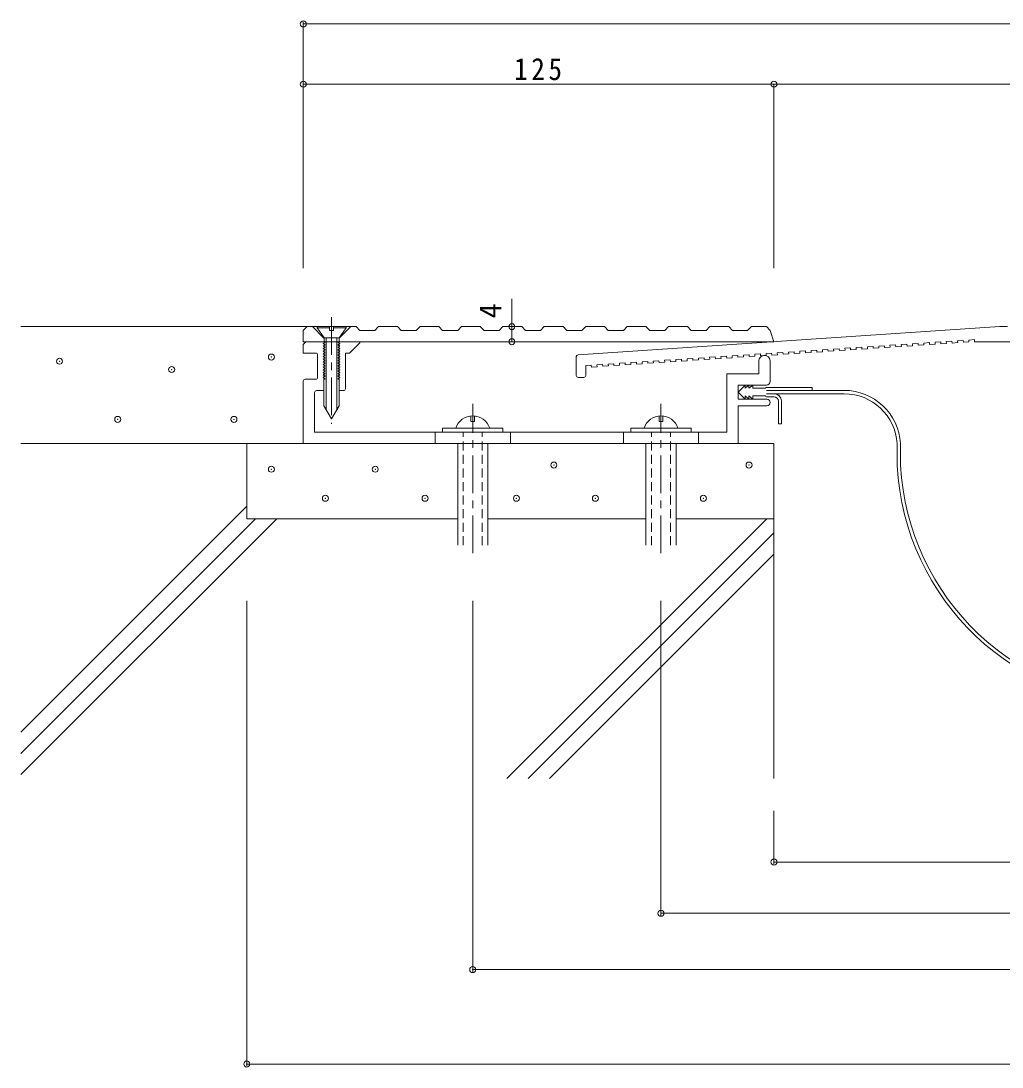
# Model space of a CAD drawing. Units: millimetres, scale not verified. Extents: x -374 to 376, y -270 to 157.
# Drawn here: x -373.9 to -113.3, y -169.2 to 108.6 of the extents above; entities that cross this region are included whole.
import ezdxf
from ezdxf.enums import TextEntityAlignment as Align

# ---------------------------------------------------------------- set-up
doc = ezdxf.new("R2010")
doc.units = ezdxf.units.MM
doc.header["$LTSCALE"] = 2
doc.header["$PDMODE"] = 32
doc.header["$PDSIZE"] = 1.6
doc.linetypes.add('CHAIN1', pattern=[8, 5, -1, 1, -1])
doc.linetypes.add('DASHED1', pattern=[1.8, 1.2, -0.6])
for name, color, linetype, lineweight in [('D-0', 3, 'Continuous', 9), ('D-1', 2, 'Continuous', 9), ('D-2', 4, 'Continuous', 9), ('D-3', 6, 'Continuous', 5), ('D-4', 7, 'Continuous', 9), ('D-5', 7, 'Continuous', 9)]:
    doc.layers.add(name, color=color, linetype=linetype, lineweight=lineweight)
doc.styles.add('ＭＳ ゴシック', font='')
doc.styles.get('ＭＳ ゴシック').set_extended_font_data('MS Gothic')

msp = doc.modelspace()

# ---------------------------------------------------------------- linework, layer by layer
at = {"layer": 'D-0'}
for p, q in [((-298.914, 26.411), (-297.914, 27.411)), ((-298.914, 26.411), (-298.914, 23.411)), ((-284.914, 27.411), (-297.914, 27.411)), ((-293.514, 24.411), (-296.514, 27.411)), ((-289.314, 24.411), (-286.314, 27.411)), ((-284.914, 27.411), (-283.915, 26.411)), ((-273.914, 27.411), (-272.914, 26.411)), ((-272.914, 26.411), (-268.914, 26.411)), ((-268.914, 26.411), (-267.914, 27.411)), ((-267.914, 27.411), (-262.914, 27.411)), ((-251.914, 27.411), (-250.914, 26.411)), ((-250.914, 26.411), (-246.914, 26.411)), ((-246.914, 26.411), (-245.914, 27.411)), ((-245.914, 27.411), (-240.914, 27.411)), ((-229.914, 27.411), (-228.914, 26.411)), ((-228.914, 26.411), (-224.914, 26.411)), ((-113.914, 27.411), (-225.948, 19.942)), ((-224.914, 26.411), (-223.914, 27.411)), ((-223.914, 27.411), (-218.914, 27.411)), ((-207.914, 27.411), (-206.914, 26.411)), ((-206.914, 26.411), (-202.914, 26.411)), ((-202.914, 26.411), (-201.914, 27.411)), ((-201.914, 27.411), (-196.914, 27.411)), ((-185.914, 27.411), (-184.914, 26.411)), ((-184.914, 26.411), (-180.914, 26.411)), ((-180.914, 26.411), (-179.914, 27.411)), ((-179.914, 27.411), (-175.914, 27.411)), ((-113.914, 27.411), (-111.914, 27.411)), ((-293.514, 24.411), (-289.314, 24.411)), ((-289.414, 23.411), (-173.914, 23.411)), ((-144.59, 22.359), (-146.087, 22.259)), ((-146.087, 22.259), (-146.054, 21.761)), ((-144.59, 22.359), (-144.557, 21.86)), ((-141.597, 22.559), (-143.094, 22.459)), ((-143.094, 22.459), (-143.06, 21.96)), ((-141.597, 22.559), (-141.564, 22.06)), ((-138.604, 22.758), (-140.1, 22.659)), ((-140.1, 22.659), (-140.067, 22.16)), ((-138.604, 22.758), (-138.57, 22.259)), ((-137.074, 22.359), (-138.57, 22.259)), ((-135.61, 22.958), (-137.107, 22.858)), ((-137.107, 22.858), (-137.074, 22.359)), ((-135.61, 22.958), (-135.577, 22.459)), ((-134.08, 22.559), (-135.577, 22.459)), ((-132.617, 23.157), (-134.113, 23.058)), ((-134.113, 23.058), (-134.08, 22.559)), ((-132.617, 23.157), (-132.584, 22.659)), ((-131.087, 22.758), (-132.584, 22.659)), ((-129.624, 23.357), (-131.12, 23.257)), ((-131.12, 23.257), (-131.087, 22.758)), ((-129.624, 23.357), (-129.59, 22.858)), ((-128.094, 22.958), (-129.59, 22.858)), ((-126.63, 23.557), (-128.127, 23.457)), ((-128.127, 23.457), (-128.094, 22.958)), ((-126.63, 23.557), (-126.597, 23.058)), ((-125.1, 23.157), (-126.597, 23.058)), ((-123.637, 23.756), (-125.134, 23.656)), ((-125.134, 23.656), (-125.1, 23.157)), ((-123.637, 23.756), (-123.603, 23.257)), ((-122.107, 23.357), (-123.603, 23.257)), ((-120.643, 23.956), (-122.14, 23.856)), ((-122.14, 23.856), (-122.107, 23.357)), ((-120.643, 23.956), (-120.607, 23.411)), ((-120.607, 23.411), (-27.221, 23.411)), ((-186.497, 19.565), (-187.994, 19.466)), ((-187.994, 19.466), (-187.961, 18.967)), ((-186.497, 19.565), (-186.464, 19.067)), ((-183.504, 19.765), (-185.001, 19.665)), ((-185.001, 19.665), (-184.967, 19.166)), ((-183.504, 19.765), (-183.471, 19.266)), ((-180.511, 19.965), (-182.007, 19.865)), ((-182.007, 19.865), (-181.974, 19.366)), ((-180.511, 19.965), (-180.477, 19.466)), ((-178.981, 19.565), (-180.477, 19.466)), ((-177.517, 20.164), (-179.014, 20.064)), ((-179.014, 20.064), (-178.981, 19.565)), ((-177.517, 20.164), (-177.484, 19.665)), ((-175.987, 19.765), (-177.484, 19.665)), ((-174.524, 20.364), (-176.02, 20.264)), ((-176.02, 20.264), (-175.987, 19.765)), ((-174.524, 20.364), (-174.49, 19.865)), ((-172.994, 19.965), (-174.49, 19.865)), ((-171.53, 20.563), (-173.027, 20.464)), ((-173.027, 20.464), (-172.994, 19.965)), ((-171.53, 20.563), (-171.497, 20.064)), ((-170, 20.164), (-171.497, 20.064)), ((-168.537, 20.763), (-170.034, 20.663)), ((-170.034, 20.663), (-170, 20.164)), ((-168.537, 20.763), (-168.504, 20.264)), ((-167.007, 20.364), (-168.504, 20.264)), ((-165.544, 20.962), (-167.041, 20.863)), ((-167.041, 20.863), (-167.007, 20.364)), ((-165.544, 20.962), (-165.511, 20.464)), ((-164.014, 20.563), (-165.511, 20.464)), ((-162.55, 21.162), (-164.047, 21.062)), ((-164.047, 21.062), (-164.014, 20.563)), ((-162.55, 21.162), (-162.517, 20.663)), ((-161.02, 20.763), (-162.517, 20.663)), ((-159.557, 21.361), (-161.054, 21.262)), ((-161.054, 21.262), (-161.02, 20.763)), ((-159.557, 21.361), (-159.524, 20.863)), ((-158.027, 20.962), (-159.524, 20.863)), ((-156.564, 21.561), (-158.06, 21.461)), ((-158.06, 21.461), (-158.027, 20.962)), ((-156.564, 21.561), (-156.53, 21.062)), ((-155.034, 21.162), (-156.53, 21.062)), ((-153.57, 21.761), (-155.067, 21.661)), ((-155.067, 21.661), (-155.034, 21.162)), ((-153.57, 21.761), (-153.537, 21.262)), ((-152.041, 21.361), (-153.537, 21.262)), ((-150.577, 21.96), (-152.074, 21.86)), ((-152.074, 21.86), (-152.041, 21.361)), ((-150.577, 21.96), (-150.544, 21.461)), ((-149.047, 21.561), (-150.544, 21.461)), ((-147.584, 22.16), (-149.081, 22.06)), ((-149.081, 22.06), (-149.047, 21.561)), ((-147.584, 22.16), (-147.55, 21.661)), ((-146.054, 21.761), (-147.55, 21.661)), ((-143.06, 21.96), (-144.557, 21.86)), ((-140.067, 22.16), (-141.564, 22.06)), ((-226.414, 14.411), (-226.414, 19.443)), ((-222.418, 17.171), (-223.914, 17.071)), ((-223.914, 14.411), (-223.914, 17.071)), ((-222.418, 17.171), (-222.384, 16.672)), ((-220.888, 16.772), (-222.384, 16.672)), ((-219.424, 17.37), (-220.921, 17.271)), ((-220.921, 17.271), (-220.888, 16.772)), ((-219.424, 17.37), (-219.391, 16.872)), ((-217.894, 16.971), (-219.391, 16.872)), ((-216.431, 17.57), (-217.928, 17.47)), ((-217.928, 17.47), (-217.894, 16.971)), ((-216.431, 17.57), (-216.398, 17.071)), ((-214.901, 17.171), (-216.398, 17.071)), ((-213.437, 17.769), (-214.934, 17.67)), ((-214.934, 17.67), (-214.901, 17.171)), ((-213.437, 17.769), (-213.404, 17.271)), ((-211.907, 17.37), (-213.404, 17.271)), ((-210.444, 17.969), (-211.941, 17.869)), ((-211.941, 17.869), (-211.907, 17.37)), ((-210.444, 17.969), (-210.411, 17.47)), ((-208.914, 17.57), (-210.411, 17.47)), ((-207.451, 18.169), (-208.947, 18.069)), ((-208.947, 18.069), (-208.914, 17.57)), ((-207.451, 18.169), (-207.418, 17.67)), ((-205.921, 17.769), (-207.418, 17.67)), ((-204.457, 18.368), (-205.954, 18.268)), ((-205.954, 18.268), (-205.921, 17.769)), ((-204.457, 18.368), (-204.424, 17.869)), ((-202.928, 17.969), (-204.424, 17.869)), ((-201.464, 18.568), (-202.961, 18.468)), ((-202.961, 18.468), (-202.928, 17.969)), ((-201.464, 18.568), (-201.431, 18.069)), ((-199.934, 18.169), (-201.431, 18.069)), ((-198.471, 18.767), (-199.967, 18.667)), ((-199.967, 18.667), (-199.934, 18.169)), ((-198.471, 18.767), (-198.437, 18.268)), ((-196.941, 18.368), (-198.437, 18.268)), ((-195.477, 18.967), (-196.974, 18.867)), ((-196.974, 18.867), (-196.941, 18.368)), ((-195.477, 18.967), (-195.444, 18.468)), ((-193.947, 18.568), (-195.444, 18.468)), ((-192.484, 19.166), (-193.981, 19.067)), ((-193.981, 19.067), (-193.947, 18.568)), ((-192.484, 19.166), (-192.451, 18.667)), ((-190.954, 18.767), (-192.451, 18.667)), ((-189.49, 19.366), (-190.987, 19.266)), ((-190.987, 19.266), (-190.954, 18.767)), ((-189.49, 19.366), (-189.457, 18.867)), ((-187.961, 18.967), (-189.457, 18.867)), ((-184.967, 19.166), (-186.464, 19.067)), ((-181.974, 19.366), (-183.471, 19.266)), ((-225.914, 13.911), (-224.414, 13.911))]:
    msp.add_line(p, q, dxfattribs=at)
for points in [[(-283.914, 26.411), (-279.914, 26.411), (-278.914, 27.411), (-273.914, 27.411)], [(-262.914, 27.411), (-261.914, 26.411), (-257.914, 26.411), (-256.914, 27.411), (-251.914, 27.411)], [(-240.914, 27.411), (-239.914, 26.411), (-235.914, 26.411), (-234.914, 27.411), (-229.914, 27.411)], [(-218.914, 27.411), (-217.914, 26.411), (-213.914, 26.411), (-212.914, 27.411), (-207.914, 27.411)], [(-196.914, 27.411), (-195.914, 26.411), (-191.914, 26.411), (-190.914, 27.411), (-185.914, 27.411)], [(-173.914, 23.411), (-174.914, 26.411), (-175.914, 27.411)]]:
    msp.add_lwpolyline(points, dxfattribs=at)
for centre, start, end in [((-225.914, 19.443), 93.81407, 180), ((-225.914, 14.411), 180, 270), ((-224.414, 14.411), 270, 0)]:
    msp.add_arc(centre, 0.5, start, end, dxfattribs=at)
at = {"layer": 'D-1', "linetype": 'CHAIN1'}
for p, q in [((-291.414, 29.894), (-291.414, 12.493)), ((-291.414, 29.894), (-291.414, 1.588)), ((-253.914, -32.777), (-253.914, 6.908)), ((-203.914, -32.777), (-203.914, 6.908))]:
    msp.add_line(p, q, dxfattribs=at)
at = {"layer": 'D-1'}
for p, q in [((-295.264, 27.111), (-291.914, 27.111)), ((-287.564, 27.411), (-290.914, 27.411)), ((-290.914, 27.111), (-287.564, 27.111)), ((-289.414, 24.411), (-287.564, 27.111)), ((-287.564, 27.411), (-287.564, 27.111)), ((-283.914, 23.411), (-298.914, 23.411)), ((-298.207, 23.411), (-298.914, 22.704)), ((-298.914, 22.704), (-298.914, 20.411)), ((-293.164, 23.231), (-293.614, 22.971)), ((-293.614, 22.971), (-293.164, 22.711)), ((-293.414, 24.411), (-293.421, 6.411)), ((-293.164, 23.411), (-293.164, 23.231)), ((-292.814, 24.411), (-292.821, 5.373)), ((-290.014, 24.411), (-290.021, 5.371)), ((-289.664, 23.411), (-289.664, 23.231)), ((-289.664, 23.231), (-289.214, 22.971)), ((-289.214, 22.971), (-289.664, 22.711)), ((-289.414, 24.411), (-289.421, 6.411)), ((-283.914, 23.111), (-286.614, 20.411)), ((-283.914, 23.411), (-283.914, 23.111)), ((-295.614, 20.411), (-298.914, 20.411)), ((-295.114, 13.931), (-295.114, 19.911)), ((-286.614, 20.411), (-287.714, 20.411)), ((-287.714, 10.911), (-287.714, 20.411)), ((-174.919, 12.911), (-174.919, 18.3)), ((-298.914, 12.931), (-298.914, -3.589)), ((-295.614, 13.431), (-298.414, 13.431)), ((-295.919, -0.589), (-295.919, 9.911)), ((-295.414, 10.411), (-293.419, 10.411)), ((-289.419, 10.411), (-288.214, 10.411)), ((-293.421, 6.411), (-291.421, 2.947)), ((-289.421, 6.411), (-291.421, 2.947)), ((-254.415, 2.211), (-254.415, 3.685)), ((-253.414, 2.211), (-253.414, 3.685)), ((-204.414, 2.211), (-204.414, 3.685)), ((-203.414, 2.211), (-203.414, 3.685)), ((-261.914, 0.411), (-245.914, 0.411)), ((-261.914, -0.589), (-261.914, 0.411)), ((-253.414, 2.211), (-254.415, 2.211)), ((-245.914, 0.411), (-245.914, -0.589)), ((-211.914, 0.411), (-195.914, 0.411)), ((-211.914, -0.589), (-211.914, 0.411)), ((-203.414, 2.211), (-204.414, 2.211)), ((-195.914, 0.411), (-195.914, -0.589)), ((-263.914, -3.589), (-263.914, -0.589)), ((-243.915, -3.589), (-243.915, -0.589)), ((-213.914, -3.589), (-213.914, -0.589)), ((-193.914, -3.589), (-193.914, -0.589)), ((-257.914, -30.661), (-257.914, -3.589)), ((-249.914, -30.661), (-249.914, -3.589)), ((-207.914, -30.661), (-207.914, -3.589)), ((-199.914, -30.661), (-199.914, -3.589))]:
    msp.add_line(p, q, dxfattribs=at)
at = {"layer": 'D-1', "linetype": 'DASHED1'}
for p, q in [((-256.414, -30.661), (-256.414, -0.589)), ((-251.414, -30.661), (-251.414, -0.589)), ((-206.414, -30.661), (-206.414, -0.589)), ((-201.414, -30.661), (-201.414, -0.589))]:
    msp.add_line(p, q, dxfattribs=at)
at = {"layer": 'D-1'}
for points in [[(-295.264, 27.411), (-295.264, 27.111), (-293.414, 24.411)], [(-290.914, 27.411), (-290.914, 26.411), (-291.914, 26.411), (-291.914, 27.411)], [(-293.164, 22.711), (-293.164, 22.531), (-293.614, 22.271), (-293.164, 22.011), (-293.164, 21.831), (-293.614, 21.571), (-293.164, 21.311), (-293.164, 21.131), (-293.614, 20.871), (-293.164, 20.611), (-293.164, 20.431), (-293.614, 20.171), (-293.164, 19.911), (-293.164, 19.731), (-293.614, 19.471), (-293.164, 19.211), (-293.164, 19.031), (-293.614, 18.771), (-293.164, 18.511), (-293.164, 18.331), (-293.614, 18.071), (-293.164, 17.811), (-293.164, 17.631), (-293.614, 17.371), (-293.164, 17.111), (-293.164, 16.931), (-293.614, 16.671), (-293.164, 16.411), (-293.164, 16.231), (-293.614, 15.971), (-293.164, 15.711), (-293.164, 15.531), (-293.614, 15.271), (-293.164, 15.011), (-293.164, 14.831), (-293.614, 14.571), (-293.164, 14.311), (-293.164, 14.131), (-293.614, 13.871), (-293.164, 13.611)], [(-289.664, 22.711), (-289.664, 22.531), (-289.214, 22.271), (-289.664, 22.011), (-289.664, 21.831), (-289.214, 21.571), (-289.664, 21.311), (-289.664, 21.131), (-289.214, 20.871), (-289.664, 20.611), (-289.664, 20.431), (-289.214, 20.171), (-289.664, 19.911), (-289.664, 19.731), (-289.214, 19.471), (-289.664, 19.211), (-289.664, 19.031), (-289.214, 18.771), (-289.664, 18.511), (-289.664, 18.331), (-289.214, 18.071), (-289.664, 17.811), (-289.664, 17.631), (-289.214, 17.371), (-289.664, 17.111), (-289.664, 16.931), (-289.214, 16.671), (-289.664, 16.411), (-289.664, 16.231), (-289.214, 15.971), (-289.664, 15.711), (-289.664, 15.531), (-289.214, 15.271), (-289.664, 15.011), (-289.664, 14.831), (-289.214, 14.571), (-289.664, 14.311), (-289.664, 14.131), (-289.214, 13.871), (-289.664, 13.611)], [(-177.919, 18.3), (-177.919, 14.911), (-186.419, 14.911), (-186.419, -0.589), (-295.919, -0.589)], [(-293.164, 13.611), (-293.164, 13.431), (-293.198, 13.411)], [(-289.664, 13.611), (-289.664, 13.431), (-289.63, 13.411)], [(-175.789, 8.161), (-183.419, 8.161), (-183.419, 11.911), (-175.919, 11.911)], [(-183.414, -3.589), (-183.414, 6.411), (-175.789, 6.411)]]:
    msp.add_lwpolyline(points, dxfattribs=at)
for centre, radius, start, end in [((-295.614, 19.911), 0.5, 0, 90), ((-176.419, 18.3), 1.5, 2.60878, 179.99998), ((-295.614, 13.931), 0.5, 270, 0), ((-298.414, 12.931), 0.5, 90, 180), ((-175.919, 12.911), 1, 270, 0), ((-295.414, 9.911), 0.5, 90, 180), ((-288.214, 10.911), 0.5, 270, 0), ((-175.789, 7.286), 0.875, 270, 90), ((-253.914, -1.007), 4.718, 17.49231, 162.50768), ((-203.914, -1.007), 4.718, 17.49231, 162.50768)]:
    msp.add_arc(centre, radius, start, end, dxfattribs=at)
at = {"layer": 'D-2'}
for p, q in [((-181.544, 11.911), (-183.419, 10.036)), ((-181.544, 11.031), (-180.544, 11.911)), ((-181.544, 11.911), (-181.544, 11.031)), ((-180.544, 11.031), (-179.544, 11.911)), ((-180.544, 11.911), (-180.544, 11.031)), ((-179.544, 11.911), (-179.544, 11.031)), ((-175.919, 11.281), (-163.792, 11.281)), ((-163.792, 10.486), (-163.792, 11.281)), ((-183.419, 10.036), (-181.544, 8.161)), ((-181.544, 9.041), (-180.544, 8.161)), ((-181.544, 8.161), (-181.544, 9.041)), ((-180.544, 9.041), (-179.544, 8.161)), ((-180.544, 8.161), (-180.544, 9.041)), ((-179.544, 11.031), (-176.169, 11.031)), ((-179.544, 9.041), (-176.169, 9.041)), ((-179.544, 8.161), (-179.544, 9.041)), ((-175.919, 10.486), (-155.275, 10.486)), ((-175.919, 9.586), (-155.275, 9.586)), ((-175.919, 8.786), (-173.919, 8.786)), ((-172.719, 1.586), (-172.719, 7.586)), ((-171.919, 1.586), (-171.919, 7.586)), ((-172.719, 1.586), (-171.919, 1.586)), ((-141.176, -9.457), (-141.176, -3.683)), ((-140.275, -9.457), (-140.275, -3.63))]:
    msp.add_line(p, q, dxfattribs=at)
for centre, radius, start, end in [((-175.919, 11.031), 0.25, 90, 180), ((-175.919, 9.041), 0.25, 180, 270), ((-173.919, 7.586), 2, 3.37793, 90), ((-173.919, 7.586), 1.2, 3.37793, 90), ((-155.275, -4.514), 15, 3.37793, 90), ((-155.275, -4.514), 14.1, 3.37793, 90), ((-73.914, -5.924), 67.354, 183.00676, 356.99324), ((-73.914, -5.924), 66.454, 183.00676, 356.99324)]:
    msp.add_arc(centre, radius, start, end, dxfattribs=at)
at = {"layer": 'D-3'}
for p, q in [((-373.914, 27.411), (-297.914, 27.411)), ((-373.914, -3.589), (-173.914, -3.589)), ((-313.914, -3.589), (-313.914, -23.589)), ((-173.914, -3.589), (-173.914, -92.589)), ((-373.914, -80.248), (-313.914, -20.248)), ((-373.914, -91.562), (-305.941, -23.589)), ((-373.914, -85.905), (-311.598, -23.589)), ((-313.914, -23.589), (-257.914, -23.589)), ((-249.914, -23.589), (-207.914, -23.589)), ((-244.834, -92.589), (-175.834, -23.589)), ((-199.914, -23.589), (-173.914, -23.589)), ((-239.177, -92.589), (-173.914, -27.326)), ((-233.52, -92.589), (-173.914, -32.983))]:
    msp.add_line(p, q, dxfattribs=at)
for p in [(-307.394, 19.337), (-363.661, 18.233), (-333.873, 16.027), (-348.215, 2.788), (-317.324, 2.788), (-307.394, -10.451), (-279.813, -10.451), (-232.372, -9.348), (-180.519, -9.348), (-293.052, -18.174), (-266.574, -18.174), (-242.302, -18.174), (-221.34, -18.174), (-192.655, -18.174)]:
    msp.add_point(p, dxfattribs=at)
at = {"layer": 'D-4'}
for p, q in [((-313.914, -169.019), (-313.914, -45.386)), ((-313.914, -168.419), (166.086, -168.419))]:
    msp.add_line(p, q, dxfattribs=at)
msp.add_point((-313.914, -168.419), dxfattribs=at)
at = {"layer": 'D-5'}
for p, q in [((-298.914, 42.927), (-298.914, 108.399)), ((-298.914, 107.799), (151.085, 107.799)), ((-298.914, 91.799), (151.086, 91.799)), ((-173.914, 91.799), (-173.914, 42.927)), ((-243.521, 23.411), (-243.521, 34.782)), ((-244.168, 27.411), (-242.921, 27.411)), ((-244.168, 23.411), (-242.921, 23.411)), ((-253.914, -45.386), (-253.914, -143.925)), ((-203.914, -45.386), (-203.914, -128.962)), ((-173.914, -101.157), (-173.914, -115.359)), ((-173.914, -114.759), (26.086, -114.759)), ((-203.914, -128.362), (56.085, -128.362)), ((-253.914, -143.325), (106.086, -143.325))]:
    msp.add_line(p, q, dxfattribs=at)
for p in [(-298.914, 107.799), (-298.914, 91.799), (-173.914, 91.799), (-243.521, 27.411), (-243.521, 23.411), (-173.914, -114.759), (-203.914, -128.362), (-253.914, -143.325)]:
    msp.add_point(p, dxfattribs=at)

# ---------------------------------------------------------------- texts
at = {"layer": 'D-5', "color": 2, "style": 'ＭＳ ゴシック'}
msp.add_text('4', height=5.865, rotation=90, dxfattribs=at).set_placement((-244.556, 29.607), align=Align.BOTTOM_LEFT)
at = {"layer": 'D-5', "color": 2, "insert": (-242.914, 92.799), "char_height": 5.865, "attachment_point": 7, "style": 'ＭＳ ゴシック'}
msp.add_mtext('\\T1.27;\\W0.9;125', dxfattribs=at)

doc.saveas('drawing.dxf')
